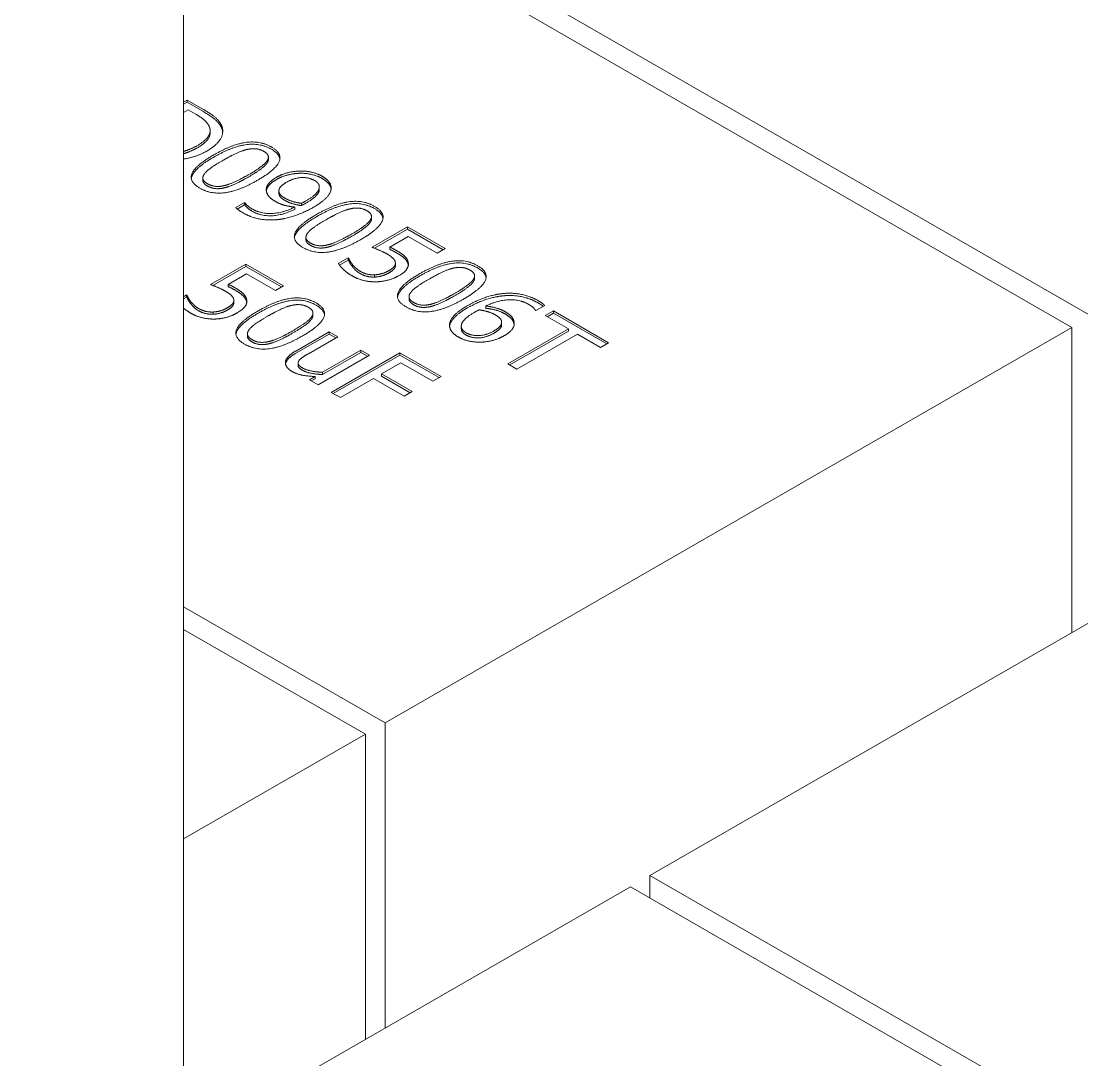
# Model space of a CAD drawing. Header units: millimetres. Extents: x 0 to 8410, y 0 to 5940.
# Drawn here: x 6881.33 to 6919.54, y 4938.84 to 4976.27 of the extents above; entities that cross this region are included whole.
import ezdxf

# ---------------------------------------------------------------- set-up
doc = ezdxf.new("R2010")
doc.units = ezdxf.units.MM
doc.header["$LTSCALE"] = 10
doc.layers.add('가시적인 것(ISO)', color=3, linetype='Continuous', lineweight=5, true_color=0x00ff00)
doc.layers.add('해치(ISO)', color=7, linetype='Continuous', lineweight=5)

msp = doc.modelspace()

# ---------------------------------------------------------------- hatches: boundary and pattern name
at = {"layer": '해치(ISO)'}
h = msp.add_hatch(dxfattribs=at)
h.set_pattern_fill('ANSI31', color=256, scale=254, angle=75, style=0)
h.set_pattern_definition([(119.99998, (0, 0), (-27.49631, -15.87499), [])])
edge = h.paths.add_edge_path()
edge.add_line((7404.266, 4779.834), (7404.266, 4781.463))
edge.add_line((7404.266, 4781.463), (7404.266, 4781.939))
edge.add_line((7404.266, 4781.939), (7404.266, 4785.699))
edge.add_line((7404.266, 4785.699), (7404.266, 4786.359))
edge.add_line((7404.266, 4786.359), (7404.266, 4792.156))
edge.add_line((7404.266, 4792.156), (7404.266, 4792.172))
edge.add_line((7404.266, 4792.172), (7404.266, 4792.297))
edge.add_line((7404.266, 4792.297), (7404.266, 4796.599))
edge.add_line((7404.266, 4796.599), (7404.266, 4801.485))
edge.add_line((7404.266, 4801.485), (7404.266, 4808.841))
edge.add_line((7404.266, 4808.841), (7404.266, 4812.536))
edge.add_line((7404.266, 4812.536), (7403.364, 4813.055))
edge.add_line((7403.364, 4813.055), (7401.607, 4814.067))
edge.add_line((7401.607, 4814.067), (7401.098, 4814.36))
edge.add_line((7401.098, 4814.36), (7399.485, 4815.289))
edge.add_line((7399.485, 4815.289), (7381.652, 4825.558))
edge.add_line((7381.652, 4825.558), (7377.402, 4828.006))
edge.add_line((7377.402, 4828.006), (7375.982, 4828.824))
edge.add_line((7375.982, 4828.824), (7375.982, 4827.189))
edge.add_ellipse((7378.103, 4825.967), major_axis=(1.497, -2.6), ratio=0.578093, start_angle=225.1108, end_angle=315.1108)
edge.add_line((7378.103, 4823.514), (7397.549, 4812.316))
edge.add_ellipse((7397.549, 4808.637), major_axis=(2.246, -3.9), ratio=0.578093, start_angle=45.1108, end_angle=135.1108, ccw=False)
edge.add_line((7400.731, 4806.805), (7400.731, 4784.323))
edge.add_ellipse((7402.852, 4783.101), major_axis=(1.497, -2.6), ratio=0.578093, start_angle=225.1108, end_angle=315.1108)
edge.add_line((7402.852, 4780.648), (7404.266, 4779.834))
edge = h.paths.add_edge_path()
edge.add_line((6488.28, 5307.315), (6489.694, 5306.501))
edge.add_ellipse((6489.694, 5308.954), major_axis=(1.497, -2.6), ratio=0.578093, start_angle=315.1108, end_angle=405.1108)
edge.add_line((6491.816, 5307.732), (6491.816, 5330.214))
edge.add_ellipse((6494.998, 5328.382), major_axis=(-2.246, 3.9), ratio=0.578093, start_angle=315.1108, end_angle=405.1108, ccw=False)
edge.add_line((6494.998, 5332.061), (6514.443, 5320.863))
edge.add_ellipse((6514.443, 5323.316), major_axis=(1.497, -2.6), ratio=0.578093, start_angle=315.1108, end_angle=405.1108)
edge.add_line((6516.564, 5322.094), (6516.564, 5323.729))
edge.add_line((6516.564, 5323.729), (6498.559, 5334.098))
edge.add_line((6498.559, 5334.098), (6498.547, 5334.105))
edge.add_line((6498.547, 5334.105), (6488.28, 5340.017))
edge.add_line((6488.28, 5340.017), (6488.28, 5307.315))

# ---------------------------------------------------------------- linework, layer by layer
at = {"layer": '가시적인 것(ISO)'}
for p, q in [((6887.176, 3452.778), (6887.176, 5110.308)), ((6887.176, 4984.478), (6919.89, 4965.639)), ((6919.183, 4965.232), (6887.176, 4983.663)), ((6887.176, 4973.355), (6887.303, 4973.428)), ((6887.176, 4973.273), (6887.303, 4973.346)), ((6887.303, 4973.428), (6887.867, 4973.103)), ((6887.303, 4973.428), (6887.303, 4973.346)), ((6887.303, 4973.346), (6887.867, 4973.022)), ((6887.347, 4973.074), (6887.176, 4972.976)), ((6887.598, 4972.93), (6887.347, 4973.074)), ((6888.133, 4972.329), (6888.133, 4972.247)), ((6890.232, 4971.37), (6890.232, 4971.288)), ((6887.871, 4970.621), (6887.871, 4970.54)), ((6892.066, 4970.296), (6892.066, 4970.214)), ((6890.611, 4970.152), (6890.611, 4970.07)), ((6892.065, 4970.27), (6892.065, 4970.188)), ((6889.056, 4969.552), (6889.375, 4969.736)), ((6889.11, 4969.501), (6889.375, 4969.654)), ((6889.375, 4969.736), (6889.391, 4969.726)), ((6889.375, 4969.736), (6889.375, 4969.654)), ((6889.375, 4969.654), (6889.391, 4969.645)), ((6889.391, 4969.726), (6889.391, 4969.645)), ((6891.182, 4969.57), (6891.182, 4969.489)), ((6891.423, 4969.707), (6891.423, 4969.625)), ((6893.947, 4969.231), (6893.947, 4969.149)), ((6893.966, 4968.122), (6895.241, 4968.857)), ((6894.051, 4968.089), (6895.241, 4968.775)), ((6895.241, 4968.857), (6896.599, 4968.075)), ((6895.241, 4968.857), (6895.241, 4968.775)), ((6895.241, 4968.775), (6896.528, 4968.034)), ((6891.585, 4968.482), (6891.585, 4968.401)), ((6895.269, 4968.506), (6894.61, 4968.126)), ((6896.308, 4967.907), (6895.269, 4968.506)), ((6894.61, 4968.126), (6894.61, 4968.044)), ((6896.599, 4968.075), (6896.308, 4967.907)), ((6892.752, 4967.541), (6893.103, 4967.743)), ((6892.792, 4967.482), (6893.103, 4967.661)), ((6893.103, 4967.743), (6893.127, 4967.729)), ((6893.103, 4967.743), (6893.103, 4967.661)), ((6893.103, 4967.661), (6893.127, 4967.648)), ((6893.127, 4967.729), (6893.127, 4967.648)), ((6888.144, 4966.781), (6889.42, 4967.516)), ((6888.229, 4966.749), (6889.42, 4967.434)), ((6889.42, 4967.516), (6890.777, 4966.734)), ((6889.42, 4967.516), (6889.42, 4967.434)), ((6889.42, 4967.434), (6890.706, 4966.693)), ((6893.262, 4967.5), (6893.262, 4967.418)), ((6894.809, 4967.547), (6894.809, 4967.465)), ((6889.448, 4967.165), (6888.788, 4966.785)), ((6890.487, 4966.567), (6889.448, 4967.165)), ((6894.06, 4967.13), (6894.06, 4967.048)), ((6897.661, 4967.092), (6897.661, 4967.01)), ((6888.788, 4966.785), (6888.788, 4966.703)), ((6890.777, 4966.734), (6890.487, 4966.567)), ((6887.176, 4966.342), (6887.282, 4966.403)), ((6887.176, 4966.26), (6887.282, 4966.321)), ((6887.282, 4966.403), (6887.306, 4966.389)), ((6887.282, 4966.403), (6887.282, 4966.321)), ((6887.282, 4966.321), (6887.306, 4966.307)), ((6887.306, 4966.389), (6887.306, 4966.307)), ((6887.44, 4966.159), (6887.44, 4966.077)), ((6888.987, 4966.207), (6888.987, 4966.125)), ((6895.3, 4966.343), (6895.3, 4966.262)), ((6888.238, 4965.789), (6888.238, 4965.708)), ((6891.839, 4965.752), (6891.839, 4965.67)), ((6898.061, 4966.004), (6898.061, 4965.922)), ((6899.87, 4965.838), (6899.856, 4965.846)), ((6900.189, 4966.021), (6899.87, 4965.838)), ((6900.209, 4965.659), (6900.502, 4965.827)), ((6900.28, 4965.618), (6900.502, 4965.745)), ((6900.502, 4965.827), (6902.491, 4964.682)), ((6900.502, 4965.827), (6900.502, 4965.745)), ((6900.502, 4965.745), (6902.421, 4964.641)), ((6898.634, 4965.422), (6898.634, 4965.34)), ((6901.039, 4965.18), (6900.209, 4965.659)), ((6889.478, 4965.003), (6889.478, 4964.921)), ((6891.215, 4964.383), (6892.42, 4965.077)), ((6891.215, 4964.301), (6892.42, 4964.995)), ((6892.42, 4965.077), (6892.733, 4964.897)), ((6892.42, 4965.077), (6892.42, 4964.995)), ((6892.42, 4964.995), (6892.662, 4964.856)), ((6894.434, 4950.98), (6919.183, 4965.232)), ((6897.182, 4965.276), (6897.182, 4965.195)), ((6898.857, 4963.924), (6901.039, 4965.18)), ((6898.928, 4963.883), (6901.039, 4965.099)), ((6901.368, 4964.991), (6899.186, 4963.734)), ((6901.039, 4965.18), (6901.039, 4965.099)), ((6902.199, 4964.513), (6901.368, 4964.991)), ((6919.183, 4954.237), (6919.183, 4965.232)), ((6892.733, 4964.897), (6891.674, 4964.287)), ((6902.491, 4964.682), (6902.199, 4964.513)), ((6893.878, 4964.237), (6892.021, 4963.168)), ((6892.177, 4963.618), (6893.565, 4964.417)), ((6892.177, 4963.536), (6893.565, 4964.336)), ((6892.498, 4962.893), (6894.973, 4964.318)), ((6892.569, 4962.852), (6894.973, 4964.236)), ((6893.565, 4964.417), (6893.878, 4964.237)), ((6893.565, 4964.417), (6893.565, 4964.336)), ((6893.565, 4964.336), (6893.807, 4964.196)), ((6894.973, 4964.318), (6896.453, 4963.466)), ((6894.973, 4964.318), (6894.973, 4964.236)), ((6894.973, 4964.236), (6896.382, 4963.425)), ((6891.301, 4963.95), (6891.301, 4963.868)), ((6895.009, 4963.96), (6894.311, 4963.558)), ((6896.16, 4963.297), (6895.009, 4963.96)), ((6899.186, 4963.734), (6898.857, 4963.924)), ((6891.708, 4963.348), (6891.913, 4963.466)), ((6891.913, 4963.466), (6891.913, 4963.384)), ((6892.177, 4963.618), (6892.177, 4963.536)), ((6894.311, 4963.558), (6895.414, 4962.923)), ((6894.311, 4963.558), (6894.311, 4963.476)), ((6894.311, 4963.476), (6895.343, 4962.882)), ((6896.453, 4963.466), (6896.16, 4963.297)), ((6892.021, 4963.168), (6891.708, 4963.348)), ((6891.779, 4963.307), (6891.913, 4963.384)), ((6894.018, 4963.389), (6892.827, 4962.703)), ((6895.122, 4962.754), (6894.018, 4963.389)), ((6892.827, 4962.703), (6892.498, 4962.893)), ((6895.414, 4962.923), (6895.122, 4962.754)), ((6928.729, 4959.734), (6903.98, 4945.483)), ((6887.176, 4955.16), (6894.434, 4950.98)), ((6893.727, 4950.573), (6887.176, 4954.345)), ((6894.434, 4939.985), (6894.434, 4950.98)), ((6887.176, 4946.8), (6893.727, 4950.573)), ((6893.727, 4939.578), (6893.727, 4950.573)), ((6903.98, 4945.483), (6944.639, 4922.069)), ((6903.98, 4944.668), (6903.98, 4945.483)), ((6903.273, 4945.075), (6887.176, 4935.806)), ((6943.932, 4921.662), (6903.273, 4945.075))]:
    msp.add_line(p, q, dxfattribs=at)
for points in [[(6887.867, 4973.103), (6888.216, 4972.902), (6888.509, 4972.614), (6888.557, 4972.48)], [(6887.867, 4973.022), (6888.216, 4972.821), (6888.509, 4972.532), (6888.557, 4972.398)], [(6888.104, 4972.468), (6888.049, 4972.589), (6887.821, 4972.802), (6887.598, 4972.93)], [(6887.676, 4971.79), (6887.961, 4971.954), (6888.176, 4972.295), (6888.104, 4972.468)], [(6888.557, 4972.48), (6888.637, 4972.251), (6888.376, 4971.798), (6888.015, 4971.59)], [(6888.557, 4972.398), (6888.58, 4972.331), (6888.586, 4972.265)], [(6888.26, 4971.449), (6888.93, 4971.835), (6889.937, 4971.969), (6890.342, 4971.736)], [(6888.26, 4971.368), (6888.93, 4971.753), (6889.937, 4971.887), (6890.342, 4971.654)], [(6887.176, 4971.579), (6887.422, 4971.644), (6887.676, 4971.79)], [(6887.176, 4971.497), (6887.422, 4971.562), (6887.676, 4971.708)], [(6887.765, 4970.252), (6887.355, 4970.487), (6887.608, 4971.074), (6888.26, 4971.449)], [(6889.437, 4971.64), (6889.261, 4971.596), (6888.84, 4971.395), (6888.597, 4971.255)], [(6890.067, 4971.578), (6889.929, 4971.657), (6889.62, 4971.685), (6889.437, 4971.64)], [(6890.342, 4971.736), (6890.749, 4971.501), (6890.49, 4970.911), (6889.844, 4970.539)], [(6890.173, 4971.221), (6890.249, 4971.322), (6890.205, 4971.498), (6890.067, 4971.578)], [(6890.342, 4971.654), (6890.621, 4971.493), (6890.648, 4971.304)], [(6888.597, 4971.255), (6888.336, 4971.105), (6888.019, 4970.886), (6887.935, 4970.777)], [(6889.507, 4970.733), (6889.762, 4970.88), (6890.097, 4971.119), (6890.173, 4971.221)], [(6889.507, 4970.652), (6889.762, 4970.798), (6890.097, 4971.037), (6890.173, 4971.139)], [(6890.173, 4971.139), (6890.232, 4971.218), (6890.232, 4971.288)], [(6887.935, 4970.777), (6887.855, 4970.676), (6887.895, 4970.493), (6888.039, 4970.41)], [(6888.665, 4970.35), (6888.836, 4970.393), (6889.253, 4970.587), (6889.507, 4970.733)], [(6890.526, 4970.646), (6890.717, 4970.755), (6891.158, 4970.866), (6891.381, 4970.87)], [(6890.526, 4970.564), (6890.717, 4970.674), (6891.158, 4970.784), (6891.381, 4970.788)], [(6891.381, 4970.87), (6891.593, 4970.874), (6892.014, 4970.773), (6892.167, 4970.685)], [(6891.381, 4970.788), (6891.593, 4970.793), (6892.014, 4970.691), (6892.167, 4970.603)], [(6892.167, 4970.685), (6892.337, 4970.587), (6892.5, 4970.361), (6892.494, 4970.24)], [(6889.844, 4970.539), (6889.179, 4970.156), (6888.168, 4970.02), (6887.765, 4970.252)], [(6888.039, 4970.41), (6888.176, 4970.331), (6888.485, 4970.304), (6888.665, 4970.35)], [(6888.039, 4970.328), (6888.176, 4970.25), (6888.485, 4970.222), (6888.665, 4970.268)], [(6888.665, 4970.268), (6888.836, 4970.311), (6889.253, 4970.505), (6889.507, 4970.652)], [(6890.163, 4970.127), (6890.133, 4970.262), (6890.308, 4970.52), (6890.526, 4970.646)], [(6890.877, 4970.46), (6890.721, 4970.37), (6890.598, 4970.207), (6890.615, 4970.114)], [(6891.894, 4970.53), (6891.689, 4970.648), (6891.154, 4970.619), (6890.877, 4970.46)], [(6892.065, 4970.27), (6892.073, 4970.358), (6891.982, 4970.479), (6891.894, 4970.53)], [(6890.494, 4969.768), (6890.358, 4969.846), (6890.191, 4970.012), (6890.163, 4970.127)], [(6890.611, 4970.07), (6890.611, 4970.052), (6890.615, 4970.033)], [(6890.615, 4970.114), (6890.627, 4970.047), (6890.751, 4969.936), (6890.843, 4969.883)], [(6890.615, 4970.033), (6890.627, 4969.966), (6890.751, 4969.855), (6890.843, 4969.802)], [(6891.585, 4969.793), (6891.836, 4969.938), (6892.061, 4970.173), (6892.065, 4970.27)], [(6891.585, 4969.711), (6891.836, 4969.856), (6892.061, 4970.091), (6892.065, 4970.188)], [(6892.494, 4970.24), (6892.486, 4970.088), (6892.185, 4969.753), (6891.846, 4969.558)], [(6892.065, 4970.188), (6892.066, 4970.202), (6892.066, 4970.214)], [(6889.303, 4969.371), (6889.237, 4969.409), (6889.1, 4969.503), (6889.056, 4969.552)], [(6889.391, 4969.726), (6889.409, 4969.688), (6889.544, 4969.562), (6889.634, 4969.51)], [(6889.391, 4969.645), (6889.409, 4969.606), (6889.544, 4969.481), (6889.634, 4969.429)], [(6889.634, 4969.51), (6889.959, 4969.323), (6890.759, 4969.357), (6891.182, 4969.57)], [(6891.182, 4969.57), (6890.959, 4969.595), (6890.637, 4969.686), (6890.494, 4969.768)], [(6891.846, 4969.558), (6891.539, 4969.381), (6890.851, 4969.144), (6890.534, 4969.116)], [(6890.843, 4969.883), (6890.949, 4969.822), (6891.268, 4969.724), (6891.423, 4969.707)], [(6890.843, 4969.802), (6890.949, 4969.74), (6891.268, 4969.642), (6891.423, 4969.625)], [(6891.423, 4969.707), (6891.449, 4969.719), (6891.535, 4969.764), (6891.585, 4969.793)], [(6891.423, 4969.625), (6891.449, 4969.638), (6891.535, 4969.683), (6891.585, 4969.711)], [(6891.974, 4969.31), (6892.644, 4969.696), (6893.651, 4969.83), (6894.056, 4969.597)], [(6891.974, 4969.229), (6892.644, 4969.614), (6893.651, 4969.748), (6894.056, 4969.515)], [(6893.781, 4969.439), (6893.643, 4969.518), (6893.334, 4969.546), (6893.152, 4969.501)], [(6894.056, 4969.597), (6894.463, 4969.362), (6894.204, 4968.772), (6893.559, 4968.4)], [(6890.534, 4969.116), (6890.199, 4969.088), (6889.596, 4969.202), (6889.303, 4969.371)], [(6889.634, 4969.429), (6889.959, 4969.241), (6890.759, 4969.275), (6891.182, 4969.489)], [(6891.479, 4968.113), (6891.07, 4968.348), (6891.322, 4968.935), (6891.974, 4969.31)], [(6893.152, 4969.501), (6892.975, 4969.457), (6892.554, 4969.256), (6892.311, 4969.116)], [(6893.888, 4969.082), (6893.964, 4969.183), (6893.92, 4969.359), (6893.781, 4969.439)], [(6893.888, 4969), (6893.947, 4969.079), (6893.947, 4969.149)], [(6894.056, 4969.515), (6894.335, 4969.354), (6894.362, 4969.165)], [(6892.311, 4969.116), (6892.05, 4968.966), (6891.734, 4968.747), (6891.649, 4968.638)], [(6893.222, 4968.594), (6893.476, 4968.741), (6893.811, 4968.98), (6893.888, 4969.082)], [(6893.222, 4968.513), (6893.476, 4968.659), (6893.811, 4968.898), (6893.888, 4969)], [(6893.559, 4968.4), (6892.893, 4968.017), (6891.882, 4967.881), (6891.479, 4968.113)], [(6891.649, 4968.638), (6891.569, 4968.537), (6891.609, 4968.354), (6891.754, 4968.271)], [(6892.379, 4968.211), (6892.55, 4968.254), (6892.967, 4968.448), (6893.222, 4968.594)], [(6892.379, 4968.129), (6892.55, 4968.172), (6892.967, 4968.366), (6893.222, 4968.513)], [(6891.754, 4968.271), (6891.89, 4968.193), (6892.199, 4968.165), (6892.379, 4968.211)], [(6891.754, 4968.189), (6891.89, 4968.111), (6892.199, 4968.083), (6892.379, 4968.129)], [(6894.515, 4967.875), (6894.379, 4967.953), (6894.066, 4968.085), (6893.966, 4968.122)], [(6894.61, 4968.126), (6894.678, 4968.096), (6894.8, 4968.032), (6894.848, 4968.004)], [(6894.61, 4968.044), (6894.678, 4968.014), (6894.8, 4967.95), (6894.848, 4967.923)], [(6894.848, 4968.004), (6895.039, 4967.895), (6895.239, 4967.707), (6895.267, 4967.585)], [(6893.127, 4967.729), (6893.138, 4967.691), (6893.208, 4967.568), (6893.262, 4967.5)], [(6893.127, 4967.648), (6893.138, 4967.61), (6893.208, 4967.486), (6893.262, 4967.418)], [(6894.806, 4967.576), (6894.798, 4967.652), (6894.642, 4967.802), (6894.515, 4967.875)], [(6894.848, 4967.923), (6895.039, 4967.813), (6895.239, 4967.626), (6895.267, 4967.503)], [(6895.689, 4967.172), (6896.358, 4967.557), (6897.365, 4967.691), (6897.77, 4967.458)], [(6893.26, 4967.087), (6893.083, 4967.189), (6892.817, 4967.433), (6892.752, 4967.541)], [(6893.262, 4967.5), (6893.326, 4967.423), (6893.45, 4967.308), (6893.553, 4967.249)], [(6893.262, 4967.418), (6893.326, 4967.342), (6893.45, 4967.226), (6893.553, 4967.167)], [(6893.553, 4967.249), (6893.653, 4967.191), (6893.914, 4967.124), (6894.06, 4967.13)], [(6894.06, 4967.13), (6894.196, 4967.137), (6894.457, 4967.213), (6894.59, 4967.289)], [(6894.59, 4967.289), (6894.722, 4967.366), (6894.818, 4967.504), (6894.806, 4967.576)], [(6895.267, 4967.585), (6895.298, 4967.461), (6895.149, 4967.224), (6894.924, 4967.094)], [(6895.267, 4967.503), (6895.271, 4967.488), (6895.273, 4967.473)], [(6895.689, 4967.09), (6896.358, 4967.476), (6897.365, 4967.61), (6897.77, 4967.376)], [(6896.866, 4967.362), (6896.689, 4967.318), (6896.268, 4967.117), (6896.026, 4966.978)], [(6897.496, 4967.3), (6897.357, 4967.379), (6897.048, 4967.407), (6896.866, 4967.362)], [(6897.77, 4967.458), (6898.178, 4967.224), (6897.919, 4966.633), (6897.273, 4966.261)], [(6897.602, 4966.943), (6897.678, 4967.045), (6897.634, 4967.22), (6897.496, 4967.3)], [(6897.77, 4967.376), (6898.05, 4967.215), (6898.076, 4967.026)], [(6894.11, 4966.877), (6893.894, 4966.872), (6893.452, 4966.976), (6893.26, 4967.087)], [(6893.553, 4967.167), (6893.653, 4967.109), (6893.914, 4967.042), (6894.06, 4967.048)], [(6894.06, 4967.048), (6894.196, 4967.055), (6894.457, 4967.131), (6894.59, 4967.208)], [(6894.924, 4967.094), (6894.746, 4966.991), (6894.327, 4966.882), (6894.11, 4966.877)], [(6895.193, 4965.974), (6894.784, 4966.21), (6895.037, 4966.796), (6895.689, 4967.172)], [(6896.026, 4966.978), (6895.765, 4966.827), (6895.448, 4966.608), (6895.364, 4966.499)], [(6896.936, 4966.456), (6897.191, 4966.602), (6897.526, 4966.841), (6897.602, 4966.943)], [(6896.936, 4966.374), (6897.191, 4966.52), (6897.526, 4966.759), (6897.602, 4966.861)], [(6897.602, 4966.861), (6897.661, 4966.94), (6897.661, 4967.01)], [(6888.694, 4966.534), (6888.557, 4966.613), (6888.244, 4966.745), (6888.144, 4966.781)], [(6888.984, 4966.235), (6888.976, 4966.311), (6888.82, 4966.462), (6888.694, 4966.534)], [(6888.788, 4966.785), (6888.856, 4966.755), (6888.978, 4966.691), (6889.027, 4966.664)], [(6888.788, 4966.703), (6888.856, 4966.673), (6888.978, 4966.61), (6889.027, 4966.582)], [(6889.027, 4966.664), (6889.217, 4966.554), (6889.418, 4966.367), (6889.446, 4966.244)], [(6889.027, 4966.582), (6889.217, 4966.472), (6889.418, 4966.285), (6889.446, 4966.163)], [(6895.364, 4966.499), (6895.283, 4966.398), (6895.324, 4966.215), (6895.468, 4966.132)], [(6898.705, 4966.456), (6899.028, 4966.487), (6899.664, 4966.363), (6899.942, 4966.203)], [(6887.306, 4966.389), (6887.316, 4966.351), (6887.386, 4966.227), (6887.44, 4966.159)], [(6887.306, 4966.307), (6887.316, 4966.269), (6887.386, 4966.145), (6887.44, 4966.077)], [(6887.44, 4966.159), (6887.504, 4966.083), (6887.629, 4965.967), (6887.731, 4965.908)], [(6888.768, 4965.949), (6888.9, 4966.025), (6888.997, 4966.164), (6888.984, 4966.235)], [(6889.446, 4966.244), (6889.476, 4966.121), (6889.327, 4965.883), (6889.103, 4965.754)], [(6889.446, 4966.163), (6889.449, 4966.148), (6889.452, 4966.133)], [(6889.867, 4965.831), (6890.537, 4966.217), (6891.544, 4966.351), (6891.949, 4966.117)], [(6889.867, 4965.749), (6890.537, 4966.135), (6891.544, 4966.269), (6891.949, 4966.036)], [(6891.949, 4966.117), (6892.356, 4965.883), (6892.097, 4965.293), (6891.451, 4964.921)], [(6897.273, 4966.261), (6896.607, 4965.878), (6895.596, 4965.742), (6895.193, 4965.974)], [(6895.468, 4966.132), (6895.604, 4966.054), (6895.913, 4966.026), (6896.094, 4966.072)], [(6896.094, 4966.072), (6896.264, 4966.115), (6896.681, 4966.309), (6896.936, 4966.456)], [(6896.094, 4965.99), (6896.264, 4966.033), (6896.681, 4966.227), (6896.936, 4966.374)], [(6897.399, 4966.015), (6897.722, 4966.201), (6898.374, 4966.424), (6898.705, 4966.456)], [(6897.399, 4965.934), (6897.722, 4966.12), (6898.374, 4966.343), (6898.705, 4966.374)], [(6899.611, 4966.063), (6899.303, 4966.241), (6898.506, 4966.219), (6898.061, 4966.004)], [(6898.705, 4966.374), (6899.028, 4966.405), (6899.664, 4966.281), (6899.942, 4966.121)], [(6899.942, 4966.203), (6900.025, 4966.155), (6900.153, 4966.063), (6900.189, 4966.021)], [(6887.438, 4965.747), (6887.292, 4965.831), (6887.176, 4965.928)], [(6888.289, 4965.536), (6888.072, 4965.532), (6887.631, 4965.636), (6887.438, 4965.747)], [(6887.44, 4966.077), (6887.504, 4966.001), (6887.629, 4965.886), (6887.731, 4965.827)], [(6887.731, 4965.908), (6887.831, 4965.851), (6888.092, 4965.784), (6888.238, 4965.789)], [(6887.731, 4965.827), (6887.831, 4965.769), (6888.092, 4965.702), (6888.238, 4965.708)], [(6888.238, 4965.789), (6888.375, 4965.796), (6888.636, 4965.873), (6888.768, 4965.949)], [(6888.238, 4965.708), (6888.375, 4965.715), (6888.636, 4965.791), (6888.768, 4965.867)], [(6889.103, 4965.754), (6888.924, 4965.651), (6888.505, 4965.541), (6888.289, 4965.536)], [(6889.372, 4964.633), (6888.962, 4964.869), (6889.215, 4965.456), (6889.867, 4965.831)], [(6891.044, 4966.022), (6890.868, 4965.978), (6890.447, 4965.777), (6890.204, 4965.637)], [(6891.674, 4965.959), (6891.536, 4966.039), (6891.227, 4966.067), (6891.044, 4966.022)], [(6891.78, 4965.602), (6891.856, 4965.704), (6891.812, 4965.879), (6891.674, 4965.959)], [(6891.949, 4966.036), (6892.228, 4965.875), (6892.255, 4965.685)], [(6895.468, 4966.05), (6895.604, 4965.972), (6895.913, 4965.944), (6896.094, 4965.99)], [(6896.758, 4965.332), (6896.764, 4965.483), (6897.07, 4965.826), (6897.399, 4966.015)], [(6897.66, 4965.78), (6897.403, 4965.632), (6897.189, 4965.393), (6897.183, 4965.302)], [(6897.823, 4965.866), (6897.784, 4965.847), (6897.712, 4965.81), (6897.66, 4965.78)], [(6898.4, 4965.691), (6898.284, 4965.758), (6897.995, 4965.843), (6897.823, 4965.866)], [(6898.061, 4966.004), (6898.262, 4965.983), (6898.601, 4965.892), (6898.749, 4965.806)], [(6898.061, 4965.922), (6898.262, 4965.901), (6898.601, 4965.81), (6898.749, 4965.725)], [(6898.749, 4965.806), (6898.893, 4965.723), (6899.052, 4965.565), (6899.082, 4965.446)], [(6898.749, 4965.725), (6898.893, 4965.642), (6899.052, 4965.483), (6899.082, 4965.364)], [(6899.856, 4965.846), (6899.834, 4965.886), (6899.708, 4966.007), (6899.611, 4966.063)], [(6890.204, 4965.637), (6889.943, 4965.487), (6889.626, 4965.267), (6889.542, 4965.159)], [(6891.114, 4965.115), (6891.369, 4965.262), (6891.704, 4965.501), (6891.78, 4965.602)], [(6891.114, 4965.033), (6891.369, 4965.18), (6891.704, 4965.419), (6891.78, 4965.521)], [(6891.78, 4965.521), (6891.839, 4965.599), (6891.839, 4965.67)], [(6897.078, 4964.888), (6896.912, 4964.984), (6896.75, 4965.207), (6896.758, 4965.332)], [(6898.368, 4965.113), (6898.52, 4965.201), (6898.647, 4965.366), (6898.631, 4965.459)], [(6898.631, 4965.459), (6898.617, 4965.527), (6898.486, 4965.641), (6898.4, 4965.691)], [(6899.082, 4965.446), (6899.116, 4965.309), (6898.932, 4965.05), (6898.719, 4964.928)], [(6899.082, 4965.364), (6899.086, 4965.348), (6899.088, 4965.332)], [(6889.542, 4965.159), (6889.462, 4965.057), (6889.502, 4964.875), (6889.646, 4964.792)], [(6890.272, 4964.731), (6890.443, 4964.774), (6890.86, 4964.968), (6891.114, 4965.115)], [(6890.272, 4964.65), (6890.443, 4964.692), (6890.86, 4964.886), (6891.114, 4965.033)], [(6897.183, 4965.302), (6897.175, 4965.216), (6897.265, 4965.093), (6897.351, 4965.043)], [(6897.351, 4965.043), (6897.552, 4964.928), (6898.083, 4964.949), (6898.368, 4965.113)], [(6897.351, 4964.961), (6897.552, 4964.846), (6898.083, 4964.868), (6898.368, 4965.032)], [(6891.451, 4964.921), (6890.785, 4964.537), (6889.775, 4964.401), (6889.372, 4964.633)], [(6889.646, 4964.792), (6889.783, 4964.713), (6890.092, 4964.685), (6890.272, 4964.731)], [(6889.646, 4964.71), (6889.783, 4964.631), (6890.092, 4964.604), (6890.272, 4964.65)], [(6897.865, 4964.703), (6897.64, 4964.701), (6897.245, 4964.792), (6897.078, 4964.888)], [(6898.719, 4964.928), (6898.528, 4964.818), (6898.079, 4964.705), (6897.865, 4964.703)], [(6890.846, 4963.976), (6890.852, 4964.072), (6891.026, 4964.274), (6891.215, 4964.383)], [(6891.674, 4964.287), (6891.526, 4964.201), (6891.353, 4964.077), (6891.319, 4964.013)], [(6891.092, 4963.642), (6890.972, 4963.712), (6890.838, 4963.881), (6890.846, 4963.976)], [(6891.319, 4964.013), (6891.285, 4963.95), (6891.349, 4963.836), (6891.471, 4963.766)], [(6891.913, 4963.466), (6891.642, 4963.476), (6891.253, 4963.55), (6891.092, 4963.642)], [(6891.471, 4963.766), (6891.586, 4963.7), (6891.975, 4963.626), (6892.177, 4963.618)], [(6891.471, 4963.684), (6891.586, 4963.618), (6891.975, 4963.544), (6892.177, 4963.536)]]:
    msp.add_open_spline(points, degree=2, dxfattribs=at)
for points, knots in [([(6887.676, 4971.708), (6887.961, 4971.872), (6888.133, 4972.145), (6888.133, 4972.247)], [0, 0, 0, 1, 1.597765, 1.597765, 1.597765]), ([(6888.015, 4971.59), (6887.676, 4971.395), (6887.221, 4971.309), (6887.176, 4971.301)], [0, 0, 0, 1, 1.110352, 1.110352, 1.110352]), ([(6887.455, 4970.605), (6887.461, 4970.651), (6887.608, 4970.992), (6888.26, 4971.368)], [0.837111, 0.837111, 0.837111, 1, 2, 2, 2]), ([(6887.871, 4970.54), (6887.871, 4970.521), (6887.895, 4970.411), (6888.039, 4970.328)], [0.8, 0.8, 0.8, 1, 2, 2, 2]), ([(6890.158, 4970.155), (6890.169, 4970.233), (6890.308, 4970.438), (6890.526, 4970.564)], [0.409511, 0.409511, 0.409511, 1, 2, 2, 2]), ([(6892.167, 4970.603), (6892.337, 4970.505), (6892.48, 4970.307), (6892.492, 4970.216)], [0, 0, 0, 1, 1.759965, 1.759965, 1.759965]), ([(6891.169, 4968.466), (6891.176, 4968.512), (6891.322, 4968.853), (6891.974, 4969.229)], [0.837111, 0.837111, 0.837111, 1, 2, 2, 2]), ([(6891.585, 4968.401), (6891.585, 4968.382), (6891.609, 4968.272), (6891.754, 4968.189)], [0.8, 0.8, 0.8, 1, 2, 2, 2]), ([(6894.59, 4967.208), (6894.722, 4967.284), (6894.809, 4967.409), (6894.809, 4967.465)], [0, 0, 0, 1, 1.8, 1.8, 1.8]), ([(6894.883, 4966.327), (6894.89, 4966.373), (6895.037, 4966.714), (6895.689, 4967.09)], [0.837111, 0.837111, 0.837111, 1, 2, 2, 2]), ([(6888.768, 4965.867), (6888.9, 4965.943), (6888.987, 4966.068), (6888.987, 4966.125)], [0, 0, 0, 1, 1.8, 1.8, 1.8]), ([(6895.3, 4966.262), (6895.3, 4966.243), (6895.324, 4966.134), (6895.468, 4966.05)], [0.8, 0.8, 0.8, 1, 2, 2, 2]), ([(6899.942, 4966.121), (6900.025, 4966.073), (6900.115, 4966.009), (6900.136, 4965.991)], [0, 0, 0, 1, 1.403802, 1.403802, 1.403802]), ([(6889.062, 4964.986), (6889.068, 4965.033), (6889.215, 4965.374), (6889.867, 4965.749)], [0.837111, 0.837111, 0.837111, 1, 2, 2, 2]), ([(6896.759, 4965.271), (6896.774, 4965.413), (6897.07, 4965.744), (6897.399, 4965.934)], [0.06821, 0.06821, 0.06821, 1, 2, 2, 2]), ([(6898.368, 4965.032), (6898.52, 4965.119), (6898.634, 4965.268), (6898.634, 4965.34)], [0, 0, 0, 1, 1.797468, 1.797468, 1.797468]), ([(6897.182, 4965.195), (6897.182, 4965.125), (6897.265, 4965.011), (6897.351, 4964.961)], [0.150943, 0.150943, 0.150943, 1, 2, 2, 2]), ([(6889.478, 4964.921), (6889.478, 4964.902), (6889.502, 4964.793), (6889.646, 4964.71)], [0.8, 0.8, 0.8, 1, 2, 2, 2]), ([(6890.848, 4963.917), (6890.862, 4964.002), (6891.026, 4964.192), (6891.215, 4964.301)], [0.116779, 0.116779, 0.116779, 1, 2, 2, 2]), ([(6891.301, 4963.868), (6891.301, 4963.839), (6891.349, 4963.755), (6891.471, 4963.684)], [0.515152, 0.515152, 0.515152, 1, 2, 2, 2])]:
    msp.add_open_spline(points, degree=2, knots=knots, dxfattribs=at)

doc.saveas('drawing.dxf')
